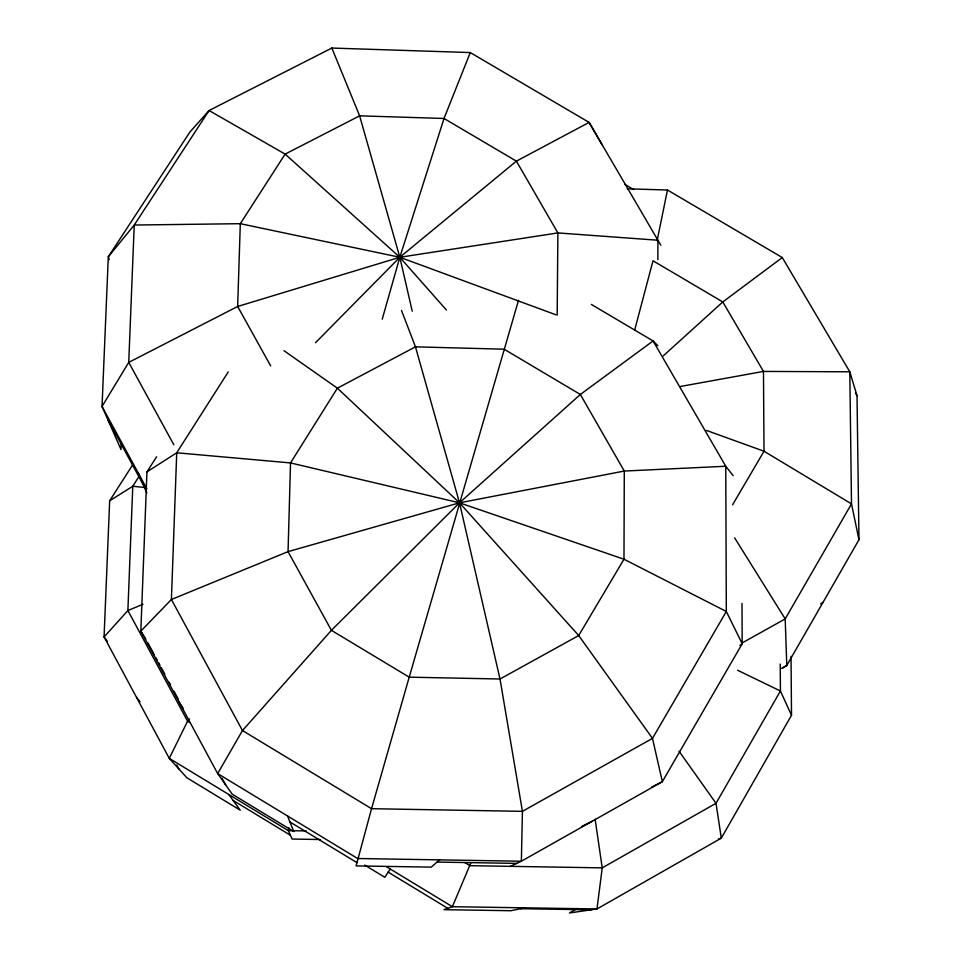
<?xml version="1.0" encoding="UTF-8"?>
<svg xmlns="http://www.w3.org/2000/svg" width="961" height="961" viewBox="0 0 961 961"><rect width="100%" height="100%" fill="white"/><g stroke="black" fill="none" stroke-linecap="round" stroke-linejoin="round"><path stroke-width="1.44" d="M657.877 259.674L657.901 240.226L589.105 122.407L470.265 52.567L331.857 48.05L209.078 110.515L189.822 132.137L108.305 256.791L102.034 406.479L121.014 449.592L121.314 442.204M557.176 315.244L557.885 232.922L516.393 161.148L444.018 118.479L359.63 115.837L285.141 154.108L240.31 223.685L237.655 306.475L270.69 365.913M156.607 456.763L146.949 471.887L140.835 631.149L217.666 773.581L232.202 794.17L293.754 831.529L287.543 815.985M132.774 464.68L109.662 500.789L104.076 636.951L169.268 758.361L186.89 777.785L240.214 810.171L228.73 794.459M288.877 827.745L288.348 830.64L292.072 839.037L320.085 839.518M657.132 240.562L667.475 190.014L627.245 188.812M634.668 330.116L653 260.767L722.792 301.946L763.478 371.426L764.007 451.226L732.57 504.825M382.238 319.148L399.824 257.272L444.018 118.479L470.265 52.567M518.532 300.228L409.206 677.169L371.547 808.694L356.111 865.897L431.213 867.134L439.621 859.867M470.866 862.834L452.391 906.703L443.898 909.671L510.88 910.716L524.79 907.833M791.023 656.351L791.516 715.248L721.303 838.148L596.985 908.962L569.465 912.95L577.261 908.517M667.475 190.014L782.278 257.548L849.8 371.799L857.02 395.692L858.966 539.746L786.783 665.468L783.035 667.823M228.25 371.907L176.728 452.787L146.949 471.887M139.201 476.2L132.774 486.242L109.662 500.789M390.25 869.008L384.832 877.285L364.712 865.08M189.509 718.96L187.575 721.206L169.268 758.361L288.348 830.64L306.211 830.953M315.496 342.729L399.824 257.272L516.393 161.148L589.105 122.407L602.163 144.871M663.138 355.978L722.792 301.946L782.278 257.548M739.946 645.444L742.192 643.762L741.988 603.412M820.694 603.952L823.06 602.271M781.557 668.4L786.783 665.468L785.197 618.908L734.636 537.872M741.952 643.053L785.197 618.908L851.506 503.888L849.8 371.799L763.478 371.426L679.835 386.586M651.678 787.119L662.345 781.677L742.192 643.762L726.324 611.484L725.759 466.241L653.084 340.951L591.327 304.409M581.585 826.508L592.144 821.283M510.159 866.45L521.355 861.224L662.345 781.677L652.483 738.372L578.702 635.545L459.502 502.819L337.371 388.184L283.951 350.669M142.997 604.277L127.885 610.523L104.076 636.951L107.476 641.419M718.492 838.941L721.303 838.148L716.017 803.3L679.031 751.19M437.063 862.077L516.706 863.386M520.586 908.71L591.159 909.803M144.679 487.503L132.774 486.242L127.885 610.523L187.575 721.206L190.134 722.756M706.503 430.444L764.007 451.226L851.506 503.888L858.966 539.746M555.77 314.727L399.824 257.272L240.31 223.685L134.228 225.042L108.305 256.791L109.23 259.542M737.519 670.225L780.416 690.995L791.516 715.248M624.626 184.224L633.659 189.533M464.848 862.594L469.953 865.681L602.223 867.867L716.017 803.3L780.416 690.995L780.212 664.051M386.454 866.714L452.391 906.703L596.985 908.962L602.223 867.867L595.123 819.216M388.184 872.168L447.778 908.313M289.934 821.955L356.807 862.546M233.103 800.429L290.366 835.205M657.889 345.756L653.084 340.951L580.348 394.466L459.502 502.819L331.401 630.332L242.472 730.552L217.666 773.581L357.636 858.509L521.355 861.224L522.436 811.348L500.008 679.007L459.502 502.819L415.464 346.837L401.518 310.499M446.385 309.983L399.824 257.272L285.141 154.108L209.078 110.515L134.228 225.042L128.738 362.393L102.034 406.479L146.853 488.801M136.558 697.434L140.09 701.77M733.123 475.647L725.759 466.241L624.29 471.058L459.502 502.819L288.048 551.626L171.406 599.496L140.835 631.149L145.868 639.125M179.094 702.071L183.167 708.269M855.518 393.145L857.02 395.692M660.82 245.259L657.901 240.226L557.885 232.922L399.824 257.272L237.655 306.475L128.738 362.393L173.845 444.799M107.788 419.537L143.285 484.764M222.087 778.302L225.631 784.861M147.982 643.041L154.313 654.777M155.73 657.396L157.136 660.003M158.541 662.61L159.946 665.216M161.352 667.823L164.872 674.346M169.1 682.178L170.505 684.785M174.025 691.307L178.241 699.14M176.74 764.992L178.842 768.92M138.396 473.268L146.817 493.053M331.857 48.05L359.63 115.837L399.824 257.272L412.233 311.208M624.29 471.058L623.977 559.218L578.702 635.545L500.008 679.007L409.206 677.169L331.401 630.332L288.048 551.626L290.534 462.926L337.371 388.184L415.464 346.837L504.117 349.203L580.348 394.466L624.29 471.058M176.728 452.787L171.406 599.496L242.472 730.552L371.547 808.694L522.436 811.348L652.483 738.372L726.324 611.484L623.977 559.218L459.502 502.819L290.534 462.926L176.728 452.787"/></g></svg>
